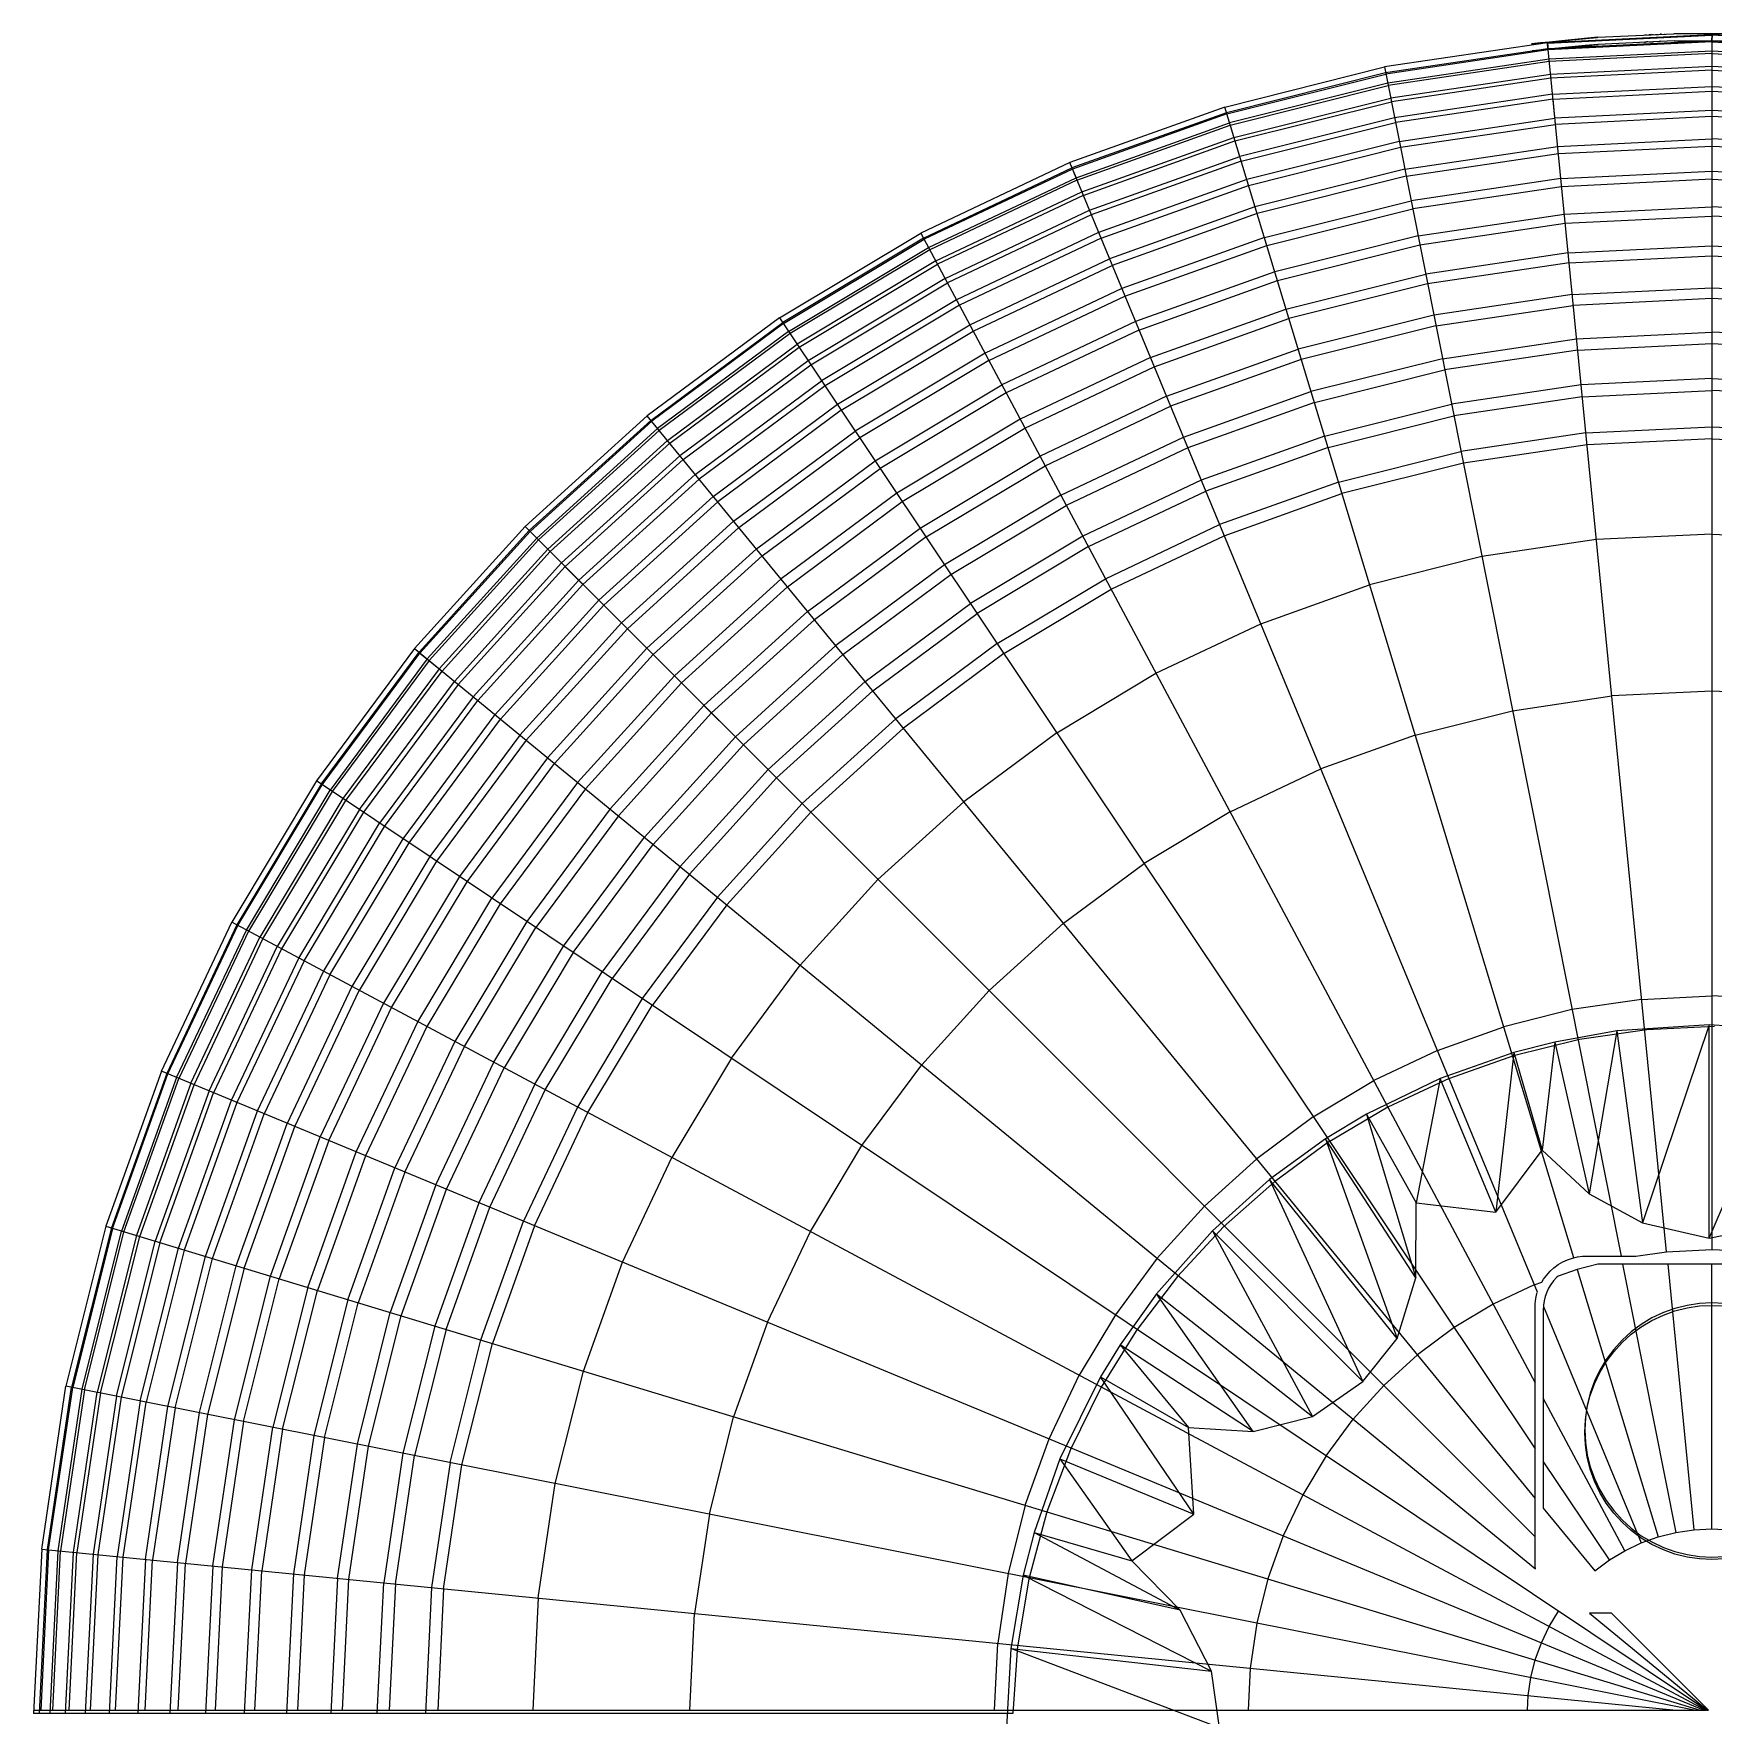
# Model space of a CAD drawing. Header units: inches. Extents: x 0 to 54693, y 0 to 31146.
# Drawn here: x 50840.9 to 50960.4, y 8078.2 to 8197.9 of the extents above; entities that cross this region are included whole.
import ezdxf

# ---------------------------------------------------------------- set-up
doc = ezdxf.new("R2010")
doc.units = ezdxf.units.IN
doc.header["$MEASUREMENT"] = 0
doc.layers.add('Added', color=3, linetype='Continuous')

msp = doc.modelspace()

# ---------------------------------------------------------------- linework, layer by layer
at = {"layer": 'Added', "linetype": 'Continuous', "lineweight": -2, "ltscale": 0.18}
for p, q in [((50948.62, 8197.2), (50937.03, 8195.48)), ((50948.66, 8196.78), (50937.11, 8195.07)), ((50947.48, 8197.12), (50948.23, 8197.2)), ((50948.12, 8197.19), (50947.48, 8197.12)), ((50947.48, 8197.12), (50947.48, 8197.12)), ((50948.77, 8197.25), (50948.12, 8197.19)), ((50948.17, 8196.69), (50948.82, 8196.75)), ((50948.23, 8197.2), (50949, 8197.27)), ((50948.28, 8197.2), (50951.36, 8197.51)), ((50950.34, 8197.4), (50948.28, 8197.2)), ((50949.05, 8196.77), (50948.29, 8196.7)), ((50951.41, 8197.01), (50948.33, 8196.7)), ((50948.33, 8196.7), (50950.38, 8196.91)), ((50960.33, 8197.77), (50948.62, 8197.2)), ((50948.62, 8197.19), (50959.74, 8197.74)), ((50959.74, 8197.74), (50948.62, 8197.2)), ((50948.62, 8197.17), (50960.33, 8197.74)), ((50948.62, 8197.2), (50948.62, 8197.17)), ((50948.62, 8197.2), (50948.67, 8196.7)), ((50957.09, 8111.21), (50948.62, 8197.2)), ((50948.66, 8196.78), (50948.62, 8197.19)), ((50948.66, 8196.78), (50960.33, 8197.35)), ((50960.33, 8197.35), (50948.66, 8196.78)), ((50960.33, 8197.27), (50948.67, 8196.7)), ((50949.44, 8197.32), (50948.77, 8197.25)), ((50948.82, 8196.75), (50949.48, 8196.82)), ((50949, 8197.27), (50949.78, 8197.35)), ((50949.83, 8196.85), (50949.05, 8196.77)), ((50951.36, 8197.51), (50949.12, 8197.28)), ((50949.12, 8197.28), (50951.27, 8197.5)), ((50949.17, 8196.79), (50951.41, 8197.01)), ((50951.31, 8197), (50949.17, 8196.79)), ((50950.11, 8197.38), (50949.44, 8197.32)), ((50949.48, 8196.82), (50950.16, 8196.88)), ((50949.78, 8197.35), (50950.57, 8197.43)), ((50950.61, 8196.93), (50949.83, 8196.85)), ((50950.8, 8197.45), (50950.11, 8197.38)), ((50950.16, 8196.88), (50950.84, 8196.95)), ((50952.2, 8197.59), (50950.34, 8197.4)), ((50950.38, 8196.91), (50952.23, 8197.09)), ((50950.57, 8197.43), (50951.36, 8197.51)), ((50951.4, 8197.01), (50950.61, 8196.93)), ((50951.5, 8197.52), (50950.8, 8197.45)), ((50950.84, 8196.95), (50951.54, 8197.02)), ((50951.27, 8197.5), (50952.2, 8197.59)), ((50952.23, 8197.09), (50951.31, 8197)), ((50951.36, 8197.51), (50952.16, 8197.58)), ((50952.2, 8197.09), (50951.4, 8197.01)), ((50952.2, 8197.59), (50951.5, 8197.52)), ((50951.54, 8197.02), (50952.24, 8197.09)), ((50952.16, 8197.58), (50952.2, 8197.59)), ((50952.2, 8197.59), (50957.62, 8197.85)), ((50952.2, 8197.59), (50952.2, 8197.59)), ((50952.2, 8197.59), (50952.2, 8197.59)), ((50952.2, 8197.59), (50952.2, 8197.59)), ((50952.23, 8197.09), (50952.2, 8197.09)), ((50957.63, 8197.35), (50952.23, 8197.09)), ((50952.24, 8197.09), (50952.23, 8197.09)), ((50952.23, 8197.09), (50952.24, 8197.09)), ((50955.51, 8197.75), (50955.5, 8197.75)), ((50955.5, 8197.75), (50955.5, 8197.75)), ((50955.53, 8197.25), (50955.52, 8197.25)), ((50955.54, 8197.25), (50955.55, 8197.25)), ((50955.57, 8197.75), (50955.55, 8197.75)), ((50955.57, 8197.25), (50955.55, 8197.25)), ((50955.67, 8197.76), (50955.57, 8197.75)), ((50955.57, 8197.25), (50955.59, 8197.25)), ((50955.62, 8197.25), (50955.59, 8197.25)), ((50955.6, 8197.75), (50955.63, 8197.76)), ((50955.69, 8197.26), (50955.62, 8197.25)), ((50955.77, 8197.26), (50955.73, 8197.26)), ((50955.91, 8197.77), (50955.85, 8197.77)), ((50955.87, 8197.27), (50955.93, 8197.27)), ((50956.03, 8197.78), (50955.91, 8197.77)), ((50955.99, 8197.27), (50956.05, 8197.28)), ((50956.05, 8197.28), (50956.12, 8197.28)), ((50956.1, 8197.78), (50956.17, 8197.78)), ((50956.19, 8197.28), (50956.12, 8197.28)), ((50956.32, 8197.79), (50956.4, 8197.79)), ((50956.4, 8197.79), (50956.48, 8197.8)), ((50956.67, 8197.31), (50956.58, 8197.3)), ((50956.74, 8197.81), (50956.65, 8197.81)), ((50956.92, 8197.82), (50957.01, 8197.82)), ((50963.04, 8197.85), (50957.62, 8197.85)), ((50957.63, 8197.35), (50963.03, 8197.35)), ((50959.82, 8197.75), (50959.74, 8197.74)), ((50959.74, 8197.74), (50959.82, 8197.74)), ((50959.82, 8197.74), (50959.87, 8197.75)), ((50959.87, 8197.75), (50959.82, 8197.75)), ((50959.87, 8197.75), (50960.33, 8197.77)), ((50960.33, 8197.77), (50959.87, 8197.75)), ((50960.34, 8197.76), (50960.33, 8197.77)), ((50960.33, 8197.77), (50960.63, 8197.75)), ((50960.33, 8197.77), (50960.34, 8197.76)), ((50960.33, 8197.77), (50960.33, 8197.77)), ((50960.33, 8197.77), (50960.34, 8197.77)), ((50960.34, 8197.77), (50960.33, 8197.77)), ((50960.33, 8197.77), (50960.33, 8197.77)), ((50960.33, 8197.74), (50960.33, 8197.77)), ((50960.33, 8197.77), (50960.34, 8197.77)), ((50960.34, 8197.77), (50960.33, 8197.77)), ((50960.33, 8197.77), (50960.33, 8111.37)), ((50972.03, 8197.2), (50960.33, 8197.77)), ((50960.33, 8197.77), (50960.33, 8197.77)), ((50960.33, 8197.77), (50960.33, 8197.77)), ((50960.33, 8197.77), (50972.03, 8197.19)), ((50960.33, 8197.77), (50960.33, 8197.77)), ((50960.33, 8197.35), (50960.34, 8197.76)), ((50960.34, 8197.76), (50960.33, 8197.35)), ((50960.33, 8197.35), (50971.99, 8196.78)), ((50960.33, 8197.27), (50971.98, 8196.7)), ((50960.34, 8197.77), (50960.34, 8197.77)), ((50960.34, 8197.77), (50960.34, 8197.77)), ((50960.34, 8197.77), (50960.34, 8197.77)), ((50960.34, 8197.77), (50960.34, 8197.77)), ((50948.67, 8196.7), (50937.13, 8194.98)), ((50948.74, 8196.03), (50937.26, 8194.33)), ((50948.75, 8195.86), (50937.29, 8194.16)), ((50948.29, 8196.7), (50947.54, 8196.63)), ((50947.54, 8196.62), (50948.17, 8196.69)), ((50947.54, 8196.63), (50947.54, 8196.62)), ((50960.33, 8196.6), (50948.74, 8196.03)), ((50960.33, 8196.43), (50948.75, 8195.86)), ((50971.92, 8196.03), (50960.33, 8196.6)), ((50960.33, 8196.43), (50971.9, 8195.86)), ((50925.66, 8192.63), (50937.03, 8195.48)), ((50937.11, 8195.07), (50925.78, 8192.23)), ((50925.81, 8192.15), (50937.13, 8194.98)), ((50937.26, 8194.33), (50926, 8191.51)), ((50937.03, 8195.48), (50953.86, 8110.89)), ((50948.84, 8194.94), (50937.47, 8193.26)), ((50948.87, 8194.69), (50937.52, 8193)), ((50960.33, 8195.51), (50948.84, 8194.94)), ((50960.33, 8195.25), (50948.87, 8194.69)), ((50971.81, 8194.94), (50960.33, 8195.51)), ((50960.33, 8195.25), (50971.79, 8194.69)), ((50926.05, 8191.34), (50937.29, 8194.16)), ((50926.32, 8190.46), (50937.47, 8193.26)), ((50948.98, 8193.54), (50937.75, 8191.87)), ((50949.02, 8193.2), (50937.81, 8191.54)), ((50948.98, 8193.54), (50960.33, 8194.1)), ((50949.02, 8193.2), (50960.33, 8193.75)), ((50949.19, 8191.4), (50949.02, 8193.2)), ((50960.33, 8194.1), (50971.67, 8193.54)), ((50960.33, 8193.75), (50971.64, 8193.2)), ((50925.66, 8192.63), (50914.63, 8188.68)), ((50925.78, 8192.23), (50914.79, 8188.3)), ((50925.81, 8192.15), (50914.82, 8188.22)), ((50950.49, 8110.78), (50925.66, 8192.63)), ((50926.39, 8190.22), (50937.52, 8193)), ((50960.33, 8192.38), (50949.15, 8191.83)), ((50960.33, 8191.95), (50949.19, 8191.4)), ((50971.5, 8191.83), (50960.33, 8192.38)), ((50971.46, 8191.4), (50960.33, 8191.95)), ((50915.08, 8187.6), (50926, 8191.51)), ((50915.14, 8187.44), (50926.05, 8191.34)), ((50937.75, 8191.87), (50926.73, 8189.11)), ((50926.83, 8188.78), (50937.81, 8191.54)), ((50938.08, 8190.19), (50949.15, 8191.83)), ((50938.17, 8189.77), (50949.19, 8191.4)), ((50915.49, 8186.59), (50926.32, 8190.46)), ((50915.59, 8186.35), (50926.39, 8190.22)), ((50938.08, 8190.19), (50927.23, 8187.47)), ((50927.35, 8187.06), (50938.17, 8189.77)), ((50938.48, 8188.21), (50949.35, 8189.82)), ((50949.35, 8189.82), (50960.33, 8190.36)), ((50949.4, 8189.32), (50960.33, 8189.85)), ((50971.31, 8189.82), (50960.33, 8190.36)), ((50960.33, 8189.85), (50971.26, 8189.32)), ((50914.63, 8188.68), (50904.03, 8183.67)), ((50947.91, 8108.33), (50914.63, 8188.68)), ((50916.03, 8185.29), (50926.73, 8189.11)), ((50926.83, 8188.78), (50916.17, 8184.97)), ((50938.58, 8187.71), (50949.4, 8189.32)), ((50904.23, 8183.3), (50914.79, 8188.3)), ((50914.82, 8188.22), (50904.27, 8183.23)), ((50904.59, 8182.64), (50915.08, 8187.6)), ((50915.14, 8187.44), (50904.67, 8182.48)), ((50914.79, 8188.3), (50915.08, 8187.6)), ((50927.23, 8187.47), (50916.69, 8183.7)), ((50938.48, 8188.21), (50927.81, 8185.54)), ((50938.58, 8187.71), (50927.96, 8185.05)), ((50949.57, 8187.54), (50938.92, 8185.96)), ((50949.57, 8187.54), (50960.33, 8188.07)), ((50960.33, 8187.49), (50949.63, 8186.96)), ((50960.33, 8188.07), (50971.08, 8187.54)), ((50960.33, 8187.49), (50971.02, 8186.96)), ((50905.1, 8181.68), (50915.49, 8186.59)), ((50915.59, 8186.35), (50905.22, 8181.45)), ((50916.86, 8183.3), (50927.35, 8187.06)), ((50928.48, 8183.35), (50938.92, 8185.96)), ((50949.63, 8186.96), (50939.04, 8185.39)), ((50905.77, 8180.43), (50916.03, 8185.29)), ((50916.17, 8184.97), (50905.93, 8180.13)), ((50927.81, 8185.54), (50917.46, 8181.84)), ((50927.96, 8185.05), (50917.66, 8181.37)), ((50928.65, 8182.79), (50939.04, 8185.39)), ((50939.42, 8183.47), (50949.82, 8185.01)), ((50949.82, 8185.01), (50960.33, 8185.53)), ((50949.89, 8184.36), (50960.33, 8184.88)), ((50970.83, 8185.01), (50960.33, 8185.53)), ((50970.77, 8184.36), (50960.33, 8184.88)), ((50893.98, 8177.64), (50904.03, 8183.67)), ((50904.03, 8183.67), (50947.75, 8101.88)), ((50916.69, 8183.7), (50906.58, 8178.91)), ((50939.55, 8182.83), (50949.89, 8184.36)), ((50904.23, 8183.3), (50894.21, 8177.3)), ((50894.26, 8177.23), (50904.27, 8183.23)), ((50894.63, 8176.67), (50904.59, 8182.64)), ((50904.67, 8182.48), (50894.73, 8176.53)), ((50916.86, 8183.3), (50906.78, 8178.54)), ((50928.48, 8183.35), (50918.34, 8179.72)), ((50918.56, 8179.18), (50928.65, 8182.79)), ((50939.42, 8183.47), (50929.22, 8180.91)), ((50929.41, 8180.29), (50939.55, 8182.83)), ((50950.09, 8182.25), (50960.33, 8182.76)), ((50960.33, 8182.76), (50970.56, 8182.25)), ((50905.1, 8181.68), (50895.24, 8175.76)), ((50895.38, 8175.55), (50905.22, 8181.45)), ((50907.53, 8177.14), (50917.46, 8181.84)), ((50907.77, 8176.69), (50917.66, 8181.37)), ((50950.09, 8182.25), (50939.96, 8180.75)), ((50950.16, 8181.54), (50940.1, 8180.05)), ((50950.16, 8181.54), (50960.33, 8182.04)), ((50960.33, 8182.04), (50970.49, 8181.54)), ((50905.77, 8180.43), (50896.02, 8174.59)), ((50896.21, 8174.3), (50905.93, 8180.13)), ((50929.22, 8180.91), (50919.31, 8177.37)), ((50919.56, 8176.77), (50929.41, 8180.29)), ((50930.02, 8178.26), (50939.96, 8180.75)), ((50940.1, 8180.05), (50930.23, 8177.58)), ((50906.58, 8178.91), (50896.98, 8173.16)), ((50918.34, 8179.72), (50908.61, 8175.12)), ((50908.88, 8174.6), (50918.56, 8179.18)), ((50950.39, 8179.29), (50940.54, 8177.83)), ((50950.39, 8179.29), (50960.33, 8179.78)), ((50960.33, 8179.01), (50950.46, 8178.52)), ((50960.33, 8179.78), (50970.27, 8179.29)), ((50970.19, 8178.52), (50960.33, 8179.01)), ((50893.98, 8177.64), (50884.57, 8170.66)), ((50893.98, 8177.64), (50947.75, 8097.18)), ((50906.78, 8178.54), (50897.22, 8172.8)), ((50920.37, 8174.81), (50930.02, 8178.26)), ((50920.65, 8174.15), (50930.23, 8177.58)), ((50940.54, 8177.83), (50930.89, 8175.41)), ((50940.69, 8177.08), (50950.46, 8178.52)), ((50884.83, 8170.34), (50894.21, 8177.3)), ((50894.26, 8177.23), (50884.89, 8170.28)), ((50894.63, 8176.67), (50885.31, 8169.76)), ((50894.73, 8176.53), (50885.42, 8169.62)), ((50898.1, 8171.49), (50907.53, 8177.14)), ((50898.38, 8171.06), (50907.77, 8176.69)), ((50919.31, 8177.37), (50909.8, 8172.87)), ((50919.56, 8176.77), (50910.11, 8172.3)), ((50940.69, 8177.08), (50931.11, 8174.68)), ((50950.7, 8176.15), (50960.33, 8176.62)), ((50969.96, 8176.15), (50960.33, 8176.62)), ((50886.01, 8168.92), (50895.24, 8175.76)), ((50886.17, 8168.72), (50895.38, 8175.55)), ((50921.51, 8172.06), (50930.89, 8175.41)), ((50941.16, 8174.73), (50950.7, 8176.15)), ((50950.78, 8175.34), (50941.31, 8173.94)), ((50950.78, 8175.34), (50960.33, 8175.81)), ((50960.33, 8175.81), (50969.88, 8175.34)), ((50896.02, 8174.59), (50886.9, 8167.82)), ((50887.12, 8167.56), (50896.21, 8174.3)), ((50908.61, 8175.12), (50899.37, 8169.58)), ((50908.88, 8174.6), (50899.7, 8169.1)), ((50920.37, 8174.81), (50911.11, 8170.43)), ((50911.45, 8169.8), (50920.65, 8174.15)), ((50931.11, 8174.68), (50921.81, 8171.35)), ((50941.16, 8174.73), (50931.8, 8172.39)), ((50887.99, 8166.49), (50896.98, 8173.16)), ((50897.22, 8172.8), (50888.26, 8166.16)), ((50900.78, 8167.47), (50909.8, 8172.87)), ((50932.04, 8171.61), (50941.31, 8173.94)), ((50951.02, 8172.86), (50941.8, 8171.49)), ((50960.33, 8173.32), (50951.02, 8172.86)), ((50960.33, 8173.32), (50969.64, 8172.86)), ((50910.11, 8172.3), (50901.15, 8166.92)), ((50921.51, 8172.06), (50912.52, 8167.8)), ((50922.72, 8169.14), (50931.8, 8172.39)), ((50932.04, 8171.61), (50923.03, 8168.39)), ((50951.1, 8172.02), (50941.97, 8170.67)), ((50951.1, 8172.02), (50960.33, 8172.48)), ((50969.55, 8172.02), (50960.33, 8172.48)), ((50884.57, 8170.66), (50875.89, 8162.79)), ((50947.75, 8093.68), (50884.57, 8170.66)), ((50889.27, 8164.94), (50898.1, 8171.49)), ((50898.38, 8171.06), (50889.59, 8164.54)), ((50911.11, 8170.43), (50902.32, 8165.16)), ((50912.88, 8167.12), (50921.81, 8171.35)), ((50932.76, 8169.23), (50941.8, 8171.49)), ((50933.01, 8168.42), (50941.97, 8170.67)), ((50884.83, 8170.34), (50876.18, 8162.5)), ((50876.24, 8162.44), (50884.89, 8170.28)), ((50885.31, 8169.76), (50876.72, 8161.96)), ((50876.84, 8161.84), (50885.42, 8169.62)), ((50890.72, 8163.17), (50899.37, 8169.58)), ((50902.72, 8164.57), (50911.45, 8169.8)), ((50932.76, 8169.23), (50923.99, 8166.09)), ((50951.36, 8169.45), (50942.47, 8168.13)), ((50951.36, 8169.45), (50960.33, 8169.89)), ((50960.33, 8169.89), (50969.3, 8169.45)), ((50886.01, 8168.92), (50877.49, 8161.19)), ((50877.67, 8161.01), (50886.17, 8168.72)), ((50891.09, 8162.72), (50899.7, 8169.1)), ((50914, 8165.02), (50922.72, 8169.14)), ((50923.03, 8168.39), (50914.39, 8164.3)), ((50933.01, 8168.42), (50924.31, 8165.31)), ((50933.76, 8165.95), (50942.47, 8168.13)), ((50951.44, 8168.6), (50942.64, 8167.29)), ((50960.33, 8169.04), (50951.44, 8168.6)), ((50960.33, 8169.04), (50969.22, 8168.6)), ((50886.9, 8167.82), (50878.48, 8160.2)), ((50878.73, 8159.95), (50887.12, 8167.56)), ((50892.34, 8161.2), (50900.78, 8167.47)), ((50892.75, 8160.7), (50901.15, 8166.92)), ((50903.98, 8162.68), (50912.52, 8167.8)), ((50904.41, 8162.05), (50912.88, 8167.12)), ((50942.64, 8167.29), (50934, 8165.13)), ((50879.7, 8158.98), (50887.99, 8166.49)), ((50888.26, 8166.16), (50880, 8158.68)), ((50923.99, 8166.09), (50915.56, 8162.1)), ((50933.76, 8165.95), (50925.3, 8162.93)), ((50889.27, 8164.94), (50881.13, 8157.56)), ((50889.59, 8164.54), (50881.48, 8157.2)), ((50902.32, 8165.16), (50894.1, 8159.06)), ((50894.55, 8158.5), (50902.72, 8164.57)), ((50914, 8165.02), (50905.73, 8160.06)), ((50915.96, 8161.36), (50924.31, 8165.31)), ((50925.62, 8162.13), (50934, 8165.13)), ((50906.18, 8159.39), (50914.39, 8164.3)), ((50868.02, 8154.11), (50875.89, 8162.79)), ((50876.18, 8162.5), (50868.34, 8153.85)), ((50868.4, 8153.79), (50876.24, 8162.44)), ((50875.89, 8162.79), (50877.67, 8161.01)), ((50876.18, 8162.5), (50876.72, 8161.96)), ((50882.74, 8155.94), (50890.72, 8163.17)), ((50891.09, 8162.72), (50883.16, 8155.52)), ((50895.98, 8156.75), (50903.98, 8162.68)), ((50904.41, 8162.05), (50896.47, 8156.16)), ((50915.56, 8162.1), (50907.57, 8157.31)), ((50917.18, 8159.08), (50925.3, 8162.93)), ((50917.58, 8158.33), (50925.62, 8162.13)), ((50960.33, 8162.26), (50952.1, 8161.86)), ((50960.33, 8162.26), (50968.55, 8161.86)), ((50868.92, 8153.37), (50876.72, 8161.96)), ((50876.84, 8161.84), (50869.06, 8153.26)), ((50877.49, 8161.19), (50869.77, 8152.68)), ((50877.67, 8161.01), (50869.97, 8152.51)), ((50880, 8158.68), (50877.49, 8161.19)), ((50884.54, 8154.14), (50892.34, 8161.2)), ((50915.96, 8161.36), (50908.04, 8156.61)), ((50952.1, 8161.86), (50943.96, 8160.65)), ((50870.86, 8151.78), (50878.48, 8160.2)), ((50871.12, 8151.56), (50878.73, 8159.95)), ((50878.48, 8160.2), (50881.48, 8157.2)), ((50892.75, 8160.7), (50885, 8153.68)), ((50905.73, 8160.06), (50897.99, 8154.32)), ((50943.96, 8160.65), (50935.97, 8158.65)), ((50872.19, 8150.69), (50879.7, 8158.98)), ((50880, 8158.68), (50872.52, 8150.42)), ((50886.5, 8152.18), (50894.1, 8159.06)), ((50894.55, 8158.5), (50887.01, 8151.67)), ((50898.5, 8153.69), (50906.18, 8159.39)), ((50909.47, 8154.47), (50917.18, 8159.08)), ((50928.22, 8155.88), (50935.97, 8158.65)), ((50873.74, 8149.41), (50881.13, 8157.56)), ((50885, 8153.68), (50881.13, 8157.56)), ((50900.08, 8151.76), (50907.57, 8157.31)), ((50909.95, 8153.75), (50917.58, 8158.33)), ((50881.48, 8157.2), (50874.14, 8149.09)), ((50895.98, 8156.75), (50888.61, 8150.07)), ((50896.47, 8156.16), (50889.15, 8149.53)), ((50900.62, 8151.11), (50908.04, 8156.61)), ((50882.74, 8155.94), (50875.51, 8147.96)), ((50883.16, 8155.52), (50875.96, 8147.59)), ((50920.77, 8152.36), (50928.22, 8155.88)), ((50868.02, 8154.11), (50861.04, 8144.7)), ((50861.38, 8144.47), (50868.34, 8153.85)), ((50861.45, 8144.42), (50868.4, 8153.79)), ((50868.02, 8154.11), (50868.34, 8153.85)), ((50868.02, 8154.11), (50947.78, 8088.65)), ((50868.4, 8153.79), (50869.97, 8152.51)), ((50877.48, 8146.35), (50884.54, 8154.14)), ((50885, 8153.68), (50877.98, 8145.93)), ((50884.54, 8154.14), (50887.01, 8151.67)), ((50890.84, 8147.84), (50897.99, 8154.32)), ((50898.5, 8153.69), (50891.41, 8147.27)), ((50909.47, 8154.47), (50902.26, 8149.11)), ((50909.95, 8153.75), (50902.8, 8148.45)), ((50868.92, 8153.37), (50862.01, 8144.05)), ((50869.06, 8153.26), (50862.15, 8143.95)), ((50869.77, 8152.68), (50862.92, 8143.44)), ((50863.13, 8143.3), (50869.97, 8152.51)), ((50864.09, 8142.66), (50870.86, 8151.78)), ((50871.12, 8151.56), (50864.38, 8142.47)), ((50886.5, 8152.18), (50879.62, 8144.59)), ((50887.01, 8151.67), (50880.18, 8144.13)), ((50893.77, 8144.91), (50886.5, 8152.18)), ((50893.18, 8145.5), (50900.08, 8151.76)), ((50913.71, 8148.12), (50920.77, 8152.36)), ((50872.19, 8150.69), (50865.52, 8141.7)), ((50865.88, 8141.46), (50872.52, 8150.42)), ((50888.61, 8150.07), (50881.93, 8142.7)), ((50890.84, 8147.84), (50888.61, 8150.07)), ((50900.62, 8151.11), (50893.77, 8144.91)), ((50946.14, 8149.69), (50953.2, 8150.74)), ((50960.33, 8151.09), (50953.2, 8150.74)), ((50967.46, 8150.74), (50960.33, 8151.09)), ((50867.2, 8140.58), (50873.74, 8149.41)), ((50867.62, 8140.3), (50874.14, 8149.09)), ((50889.15, 8149.53), (50882.52, 8142.21)), ((50895.6, 8143.08), (50902.26, 8149.11)), ((50939.21, 8147.96), (50946.14, 8149.69)), ((50875.51, 8147.96), (50869.1, 8139.31)), ((50884.37, 8140.69), (50890.84, 8147.84)), ((50896.2, 8142.48), (50902.8, 8148.45)), ((50913.71, 8148.12), (50907.09, 8143.22)), ((50939.21, 8147.96), (50932.49, 8145.55)), ((50875.96, 8147.59), (50869.58, 8138.99)), ((50884.99, 8140.18), (50891.41, 8147.27)), ((50877.48, 8146.35), (50871.21, 8137.9)), ((50871.76, 8137.53), (50877.98, 8145.93)), ((50893.18, 8145.5), (50886.92, 8138.6)), ((50896.2, 8142.48), (50893.18, 8145.5)), ((50926.04, 8142.5), (50932.49, 8145.55)), ((50861.04, 8144.7), (50855.01, 8134.65)), ((50861.38, 8144.47), (50855.38, 8134.45)), ((50855.45, 8134.41), (50861.45, 8144.42)), ((50959.95, 8078.6), (50861.04, 8144.7)), ((50879.62, 8144.59), (50873.52, 8136.36)), ((50880.18, 8144.13), (50874.11, 8135.96)), ((50893.77, 8144.91), (50887.57, 8138.06)), ((50856.05, 8134.09), (50862.01, 8144.05)), ((50862.15, 8143.95), (50856.2, 8134.01)), ((50862.92, 8143.44), (50857.01, 8133.58)), ((50857.23, 8133.46), (50863.13, 8143.3)), ((50895.6, 8143.08), (50889.57, 8136.43)), ((50947.75, 8090.93), (50895.6, 8143.08)), ((50907.09, 8143.22), (50900.99, 8137.69)), ((50864.09, 8142.66), (50858.25, 8132.91)), ((50864.38, 8142.47), (50858.55, 8132.75)), ((50859.77, 8132.1), (50865.52, 8141.7)), ((50881.93, 8142.7), (50876, 8134.7)), ((50882.52, 8142.21), (50876.64, 8134.27)), ((50890.23, 8135.88), (50896.2, 8142.48)), ((50926.04, 8142.5), (50919.92, 8138.83)), ((50860.15, 8131.9), (50865.88, 8141.46)), ((50861.54, 8131.15), (50867.2, 8140.58)), ((50878.62, 8132.95), (50884.37, 8140.69)), ((50861.99, 8130.91), (50867.62, 8140.3)), ((50869.1, 8139.31), (50863.56, 8130.07)), ((50879.29, 8132.5), (50884.99, 8140.18)), ((50869.58, 8138.99), (50864.08, 8129.8)), ((50886.92, 8138.6), (50881.37, 8131.11)), ((50914.18, 8134.58), (50919.92, 8138.83)), ((50871.21, 8137.9), (50865.81, 8128.88)), ((50866.38, 8128.57), (50871.76, 8137.53)), ((50887.57, 8138.06), (50882.07, 8130.64)), ((50900.99, 8137.69), (50895.46, 8131.59)), ((50868.25, 8127.57), (50873.52, 8136.36)), ((50874.11, 8135.96), (50868.88, 8127.23)), ((50889.57, 8136.43), (50884.21, 8129.21)), ((50890.23, 8135.88), (50884.93, 8128.73)), ((50850, 8124.05), (50855.01, 8134.65)), ((50959.86, 8078.6), (50855.01, 8134.65)), ((50876, 8134.7), (50870.88, 8126.16)), ((50914.18, 8134.58), (50908.9, 8129.79)), ((50855.38, 8134.45), (50850.39, 8123.89)), ((50850.46, 8123.86), (50855.45, 8134.41)), ((50851.08, 8123.6), (50856.05, 8134.09)), ((50856.2, 8134.01), (50851.24, 8123.54)), ((50852.09, 8123.19), (50857.01, 8133.58)), ((50852.33, 8123.09), (50857.23, 8133.46)), ((50871.56, 8125.8), (50876.64, 8134.27)), ((50853.39, 8122.65), (50858.25, 8132.91)), ((50858.55, 8132.75), (50853.71, 8122.51)), ((50873.66, 8124.68), (50878.62, 8132.95)), ((50879.29, 8132.5), (50874.38, 8124.29)), ((50854.98, 8121.99), (50859.77, 8132.1)), ((50860.15, 8131.9), (50855.38, 8121.82)), ((50856.84, 8121.22), (50861.54, 8131.15)), ((50861.99, 8130.91), (50857.31, 8121.02)), ((50876.58, 8123.12), (50881.37, 8131.11)), ((50890.56, 8124.97), (50895.46, 8131.59)), ((50863.56, 8130.07), (50858.96, 8120.34)), ((50859.5, 8120.12), (50864.08, 8129.8)), ((50877.32, 8122.72), (50882.07, 8130.64)), ((50908.9, 8129.79), (50904.1, 8124.5)), ((50865.81, 8128.88), (50861.31, 8119.37)), ((50861.91, 8119.12), (50866.38, 8128.57)), ((50884.21, 8129.21), (50879.6, 8121.5)), ((50880.35, 8121.1), (50884.93, 8128.73)), ((50955.32, 8129.16), (50950.37, 8128.43)), ((50955.32, 8129.16), (50960.33, 8129.41)), ((50965.33, 8129.16), (50960.33, 8129.41)), ((50863.87, 8118.31), (50868.25, 8127.57)), ((50950.37, 8128.43), (50945.51, 8127.21)), ((50960.14, 8127.34), (50953.57, 8126.91)), ((50960.14, 8127.34), (50955.38, 8113.27)), ((50966.45, 8126.94), (50960.14, 8127.34)), ((50960.14, 8112.18), (50960.14, 8127.34)), ((50868.88, 8127.23), (50864.53, 8118.03)), ((50870.88, 8126.16), (50866.62, 8117.17)), ((50940.79, 8125.52), (50945.51, 8127.21)), ((50950.8, 8126.27), (50946.21, 8125.14)), ((50953.57, 8126.91), (50949.16, 8126.12)), ((50950.91, 8126.3), (50950.8, 8126.27)), ((50955.69, 8127), (50950.91, 8126.3)), ((50953.57, 8126.91), (50951.59, 8115.32)), ((50953.57, 8126.91), (50955.38, 8113.27)), ((50960.52, 8127.24), (50955.69, 8127)), ((50960.14, 8112.18), (50966.45, 8126.94)), ((50867.33, 8116.87), (50871.56, 8125.8)), ((50890.56, 8124.97), (50886.32, 8117.91)), ((50940.79, 8125.52), (50936.26, 8123.38)), ((50946.24, 8125.37), (50941, 8123.54)), ((50946.21, 8125.14), (50941.65, 8123.54)), ((50946.24, 8125.37), (50944.95, 8114.01)), ((50949.16, 8126.12), (50946.24, 8125.37)), ((50946.24, 8125.37), (50948.25, 8118.42)), ((50949.16, 8126.12), (50948.25, 8118.42)), ((50949.16, 8126.12), (50951.59, 8115.32)), ((50850, 8124.05), (50846.05, 8113.02)), ((50850.39, 8123.89), (50846.45, 8112.9)), ((50846.53, 8112.87), (50850.46, 8123.86)), ((50959.72, 8078.6), (50850, 8124.05)), ((50869.54, 8115.96), (50873.66, 8124.68)), ((50870.29, 8115.65), (50874.38, 8124.29)), ((50899.85, 8118.76), (50904.1, 8124.5)), ((50851.08, 8123.6), (50847.17, 8112.68)), ((50847.34, 8112.63), (50851.24, 8123.54)), ((50852.09, 8123.19), (50848.22, 8112.36)), ((50848.46, 8112.29), (50852.33, 8123.09)), ((50853.39, 8122.65), (50849.57, 8111.95)), ((50876.58, 8123.12), (50872.59, 8114.69)), ((50873.37, 8114.37), (50877.32, 8122.72)), ((50931.96, 8120.8), (50936.26, 8123.38)), ((50941, 8123.54), (50935.75, 8121)), ((50941.62, 8123.52), (50937.27, 8121.49)), ((50941, 8123.54), (50939.28, 8114.68)), ((50944.95, 8114.01), (50941, 8123.54)), ((50941.65, 8123.54), (50941.62, 8123.52)), ((50849.9, 8111.85), (50853.71, 8122.51)), ((50851.21, 8111.45), (50854.98, 8121.99)), ((50855.38, 8121.82), (50851.62, 8111.33)), ((50879.6, 8121.5), (50875.76, 8113.38)), ((50937.27, 8121.49), (50933.13, 8119.05)), ((50853.14, 8110.87), (50856.84, 8121.22)), ((50853.63, 8110.72), (50857.31, 8121.02)), ((50855.33, 8110.2), (50858.96, 8120.34)), ((50876.55, 8113.06), (50880.35, 8121.1)), ((50931.96, 8120.8), (50927.94, 8117.82)), ((50935.75, 8121), (50932.83, 8119.23)), ((50935.75, 8121), (50939.26, 8109.36)), ((50935.75, 8121), (50939.28, 8114.68)), ((50855.89, 8110.03), (50859.5, 8120.12)), ((50857.77, 8109.46), (50861.31, 8119.37)), ((50861.91, 8119.12), (50858.39, 8109.28)), ((50932.83, 8119.23), (50928.85, 8116.35)), ((50933.1, 8119.04), (50929.2, 8116.19)), ((50932.83, 8119.23), (50937.93, 8105.04)), ((50939.26, 8109.36), (50932.83, 8119.23)), ((50933.13, 8119.05), (50933.1, 8119.04)), ((50860.42, 8108.66), (50863.87, 8118.31)), ((50864.53, 8118.03), (50861.1, 8108.45)), ((50882.8, 8110.46), (50886.32, 8117.91)), ((50896.18, 8112.64), (50899.85, 8118.76)), ((50927.94, 8117.82), (50924.23, 8114.45)), ((50944.95, 8114.01), (50948.25, 8118.42)), ((50948.25, 8118.42), (50951.59, 8115.32)), ((50863.27, 8107.79), (50866.62, 8117.17)), ((50867.33, 8116.87), (50864.01, 8107.57)), ((50869.54, 8115.96), (50866.29, 8106.88)), ((50867.07, 8106.64), (50870.29, 8115.65)), ((50928.85, 8116.35), (50924.78, 8112.7)), ((50929.2, 8116.19), (50925.58, 8112.98)), ((50928.85, 8116.35), (50935.5, 8101.98)), ((50937.93, 8105.04), (50928.85, 8116.35)), ((50872.59, 8114.69), (50869.45, 8105.92)), ((50870.26, 8105.68), (50873.37, 8114.37)), ((50924.23, 8114.45), (50920.86, 8110.74)), ((50939.26, 8109.36), (50939.28, 8114.68)), ((50939.28, 8114.68), (50944.95, 8114.01)), ((50951.59, 8115.32), (50955.38, 8113.27)), ((50846.05, 8113.02), (50843.21, 8101.65)), ((50846.05, 8113.02), (50959.5, 8078.6)), ((50872.73, 8104.93), (50875.76, 8113.38)), ((50876.55, 8113.06), (50873.55, 8104.68)), ((50925.58, 8112.98), (50922.29, 8109.44)), ((50955.38, 8113.27), (50960.14, 8112.18)), ((50960.14, 8112.18), (50964.69, 8113.12)), ((50846.45, 8112.9), (50843.61, 8101.57)), ((50846.53, 8112.87), (50843.7, 8101.55)), ((50844.36, 8101.42), (50847.17, 8112.68)), ((50844.52, 8101.39), (50847.34, 8112.63)), ((50848.22, 8112.36), (50845.42, 8101.21)), ((50845.68, 8101.16), (50848.46, 8112.29)), ((50846.81, 8100.93), (50849.57, 8111.95)), ((50849.9, 8111.85), (50847.15, 8100.87)), ((50893.13, 8106.19), (50896.18, 8112.64)), ((50924.78, 8112.7), (50920.8, 8108.21)), ((50924.78, 8112.7), (50931.91, 8099.49)), ((50935.5, 8101.98), (50924.78, 8112.7)), ((50848.49, 8100.6), (50851.21, 8111.45)), ((50851.62, 8111.33), (50848.91, 8100.51)), ((50850.47, 8100.2), (50853.14, 8110.87)), ((50850.97, 8100.11), (50853.63, 8110.72)), ((50920.86, 8110.74), (50917.88, 8106.72)), ((50949.71, 8110.48), (50950.05, 8110.64)), ((50950.05, 8110.64), (50950.4, 8110.76)), ((50950.4, 8110.76), (50950.76, 8110.84)), ((50950.76, 8110.84), (50951.13, 8110.89)), ((50951.13, 8110.89), (50954.92, 8110.89)), ((50954.92, 8110.89), (50957.09, 8111.21)), ((50957.09, 8111.21), (50960.33, 8111.37)), ((50960.33, 8111.37), (50963.56, 8111.21)), ((50852.72, 8099.76), (50855.33, 8110.2)), ((50855.89, 8110.03), (50853.29, 8099.64)), ((50855.21, 8099.26), (50857.77, 8109.46)), ((50880.03, 8102.71), (50882.8, 8110.46)), ((50922.29, 8109.44), (50919.43, 8105.68)), ((50948.35, 8109.25), (50948.57, 8109.55)), ((50948.57, 8109.55), (50948.82, 8109.82)), ((50948.82, 8109.82), (50949.09, 8110.07)), ((50949.09, 8110.07), (50949.39, 8110.29)), ((50949.38, 8109.46), (50949.27, 8109.37)), ((50950.74, 8109.95), (50949.38, 8109.46)), ((50949.39, 8110.29), (50949.71, 8110.48)), ((50952.2, 8110.32), (50950.74, 8109.95)), ((50950.74, 8109.95), (50956.51, 8090.92)), ((50968.45, 8110.32), (50952.2, 8110.32)), ((50953.97, 8110.32), (50957.76, 8091.24)), ((50957.18, 8110.32), (50959.04, 8091.43)), ((50960.33, 8091.49), (50960.33, 8110.32)), ((50855.85, 8099.13), (50858.39, 8109.28)), ((50860.42, 8108.66), (50857.93, 8098.72)), ((50858.63, 8098.58), (50861.1, 8108.45)), ((50920.8, 8108.21), (50918.21, 8104.58)), ((50927.68, 8098.43), (50920.8, 8108.21)), ((50920.8, 8108.21), (50931.91, 8099.49)), ((50937.93, 8105.04), (50939.26, 8109.36)), ((50947.69, 8108.86), (50944.76, 8107.47)), ((50947.69, 8108.86), (50948.23, 8109.05)), ((50947.8, 8107.87), (50947.88, 8108.24)), ((50947.88, 8108.24), (50947.91, 8108.33)), ((50948.23, 8109.05), (50948.35, 8109.25)), ((50948.58, 8108.32), (50948.47, 8108.02)), ((50948.71, 8108.61), (50948.58, 8108.32)), ((50948.87, 8108.88), (50948.71, 8108.61)), ((50949.06, 8109.13), (50948.87, 8108.88)), ((50949.27, 8109.37), (50949.06, 8109.13)), ((50863.27, 8107.79), (50860.85, 8098.14)), ((50861.61, 8097.99), (50864.01, 8107.57)), ((50944.76, 8107.47), (50941.98, 8105.81)), ((50947.75, 8107.51), (50947.8, 8107.87)), ((50947.75, 8089.2), (50947.75, 8107.51)), ((50948.34, 8107.3), (50948.33, 8107.09)), ((50948.33, 8107.09), (50948.33, 8092.97)), ((50948.39, 8107.71), (50948.34, 8107.4)), ((50948.34, 8107.4), (50948.34, 8107.3)), ((50948.34, 8107.3), (50955.3, 8090.49)), ((50948.47, 8108.02), (50948.39, 8107.71)), ((50957.7, 8107.18), (50956.87, 8106.88)), ((50956.87, 8106.7), (50957.7, 8107)), ((50958.56, 8107.39), (50957.7, 8107.18)), ((50957.7, 8107), (50958.56, 8107.22)), ((50959.44, 8107.52), (50958.56, 8107.39)), ((50958.56, 8107.22), (50959.44, 8107.35)), ((50960.33, 8107.57), (50959.44, 8107.52)), ((50959.44, 8107.35), (50960.33, 8107.39)), ((50961.21, 8107.52), (50960.33, 8107.57)), ((50960.33, 8107.39), (50961.21, 8107.35)), ((50863.95, 8097.52), (50866.29, 8106.88)), ((50864.74, 8097.37), (50867.07, 8106.64)), ((50869.45, 8105.92), (50867.19, 8096.88)), ((50893.13, 8106.19), (50890.72, 8099.47)), ((50917.88, 8106.72), (50915.3, 8102.42)), ((50941.98, 8105.81), (50939.38, 8103.88)), ((50955.3, 8106.04), (50954.59, 8105.51)), ((50954.59, 8105.34), (50955.3, 8105.87)), ((50956.06, 8106.5), (50955.3, 8106.04)), ((50955.3, 8105.87), (50956.06, 8106.32)), ((50956.87, 8106.88), (50956.06, 8106.5)), ((50956.06, 8106.32), (50956.87, 8106.7)), ((50870.26, 8105.68), (50868.01, 8096.72)), ((50870.55, 8096.21), (50872.73, 8104.93)), ((50871.39, 8096.04), (50873.55, 8104.68)), ((50919.36, 8105.59), (50916.88, 8101.58)), ((50919.43, 8105.68), (50919.36, 8105.59)), ((50935.5, 8101.98), (50937.93, 8105.04)), ((50953.93, 8104.92), (50953.34, 8104.26)), ((50953.34, 8104.09), (50953.93, 8104.74)), ((50954.59, 8105.51), (50953.93, 8104.92)), ((50953.93, 8104.74), (50954.59, 8105.34)), ((50918.21, 8104.58), (50916.82, 8102.31)), ((50918.21, 8104.58), (50923.09, 8098.7)), ((50927.68, 8098.43), (50918.21, 8104.58)), ((50936.98, 8101.7), (50939.38, 8103.88)), ((50952.81, 8103.55), (50952.35, 8102.79)), ((50953.34, 8104.26), (50952.81, 8103.55)), ((50952.81, 8103.37), (50953.34, 8104.09)), ((50878.03, 8094.72), (50880.03, 8102.71)), ((50913.16, 8097.89), (50915.3, 8102.42)), ((50916.82, 8102.31), (50913.94, 8096.48)), ((50916.82, 8102.31), (50923.09, 8098.7)), ((50923.47, 8092.53), (50916.82, 8102.31)), ((50952.35, 8102.79), (50951.97, 8101.99)), ((50951.97, 8101.81), (50952.35, 8102.61)), ((50952.35, 8102.61), (50952.81, 8103.37)), ((50841.49, 8090.06), (50843.21, 8101.65)), ((50841.9, 8090.02), (50843.61, 8101.57)), ((50841.98, 8090.01), (50843.7, 8101.55)), ((50842.65, 8089.94), (50844.36, 8101.42)), ((50844.52, 8101.39), (50842.82, 8089.93)), ((50959.07, 8078.6), (50843.21, 8101.65)), ((50843.74, 8089.84), (50845.42, 8101.21)), ((50845.68, 8101.16), (50843.99, 8089.81)), ((50916.82, 8101.48), (50914.69, 8097.14)), ((50916.88, 8101.58), (50916.82, 8101.48)), ((50931.91, 8099.49), (50935.5, 8101.98)), ((50934.8, 8099.3), (50936.98, 8101.7)), ((50951.67, 8101.15), (50951.46, 8100.29)), ((50951.97, 8101.99), (50951.67, 8101.15)), ((50951.67, 8100.98), (50951.97, 8101.81)), ((50846.81, 8100.93), (50845.14, 8089.7)), ((50847.15, 8100.87), (50845.48, 8089.66)), ((50848.49, 8100.6), (50846.85, 8089.53)), ((50847.28, 8089.49), (50848.91, 8100.51)), ((50848.86, 8089.33), (50850.47, 8100.2)), ((50850.97, 8100.11), (50849.36, 8089.28)), ((50954.13, 8089.94), (50948.33, 8100.8)), ((50951.46, 8100.29), (50951.33, 8099.41)), ((50951.33, 8099.24), (50951.46, 8100.12)), ((50951.46, 8100.12), (50951.67, 8100.98)), ((50851.14, 8089.11), (50852.72, 8099.76)), ((50853.29, 8099.64), (50851.72, 8089.05)), ((50853.67, 8088.86), (50855.21, 8099.26)), ((50855.85, 8099.13), (50854.32, 8088.79)), ((50856.43, 8088.59), (50857.93, 8098.72)), ((50888.99, 8092.54), (50890.72, 8099.47)), ((50923.47, 8092.53), (50923.09, 8098.7)), ((50923.09, 8098.7), (50927.68, 8098.43)), ((50927.68, 8098.43), (50931.91, 8099.49)), ((50932.87, 8096.7), (50934.8, 8099.3)), ((50951.33, 8099.41), (50951.28, 8098.53)), ((50951.28, 8098.35), (50951.33, 8099.24)), ((50858.63, 8098.58), (50857.14, 8088.52)), ((50860.85, 8098.14), (50859.39, 8088.29)), ((50861.61, 8097.99), (50860.16, 8088.22)), ((50862.53, 8087.98), (50863.95, 8097.52)), ((50911.47, 8093.17), (50913.16, 8097.89)), ((50951.28, 8098.53), (50951.33, 8097.64)), ((50951.33, 8097.47), (50951.28, 8098.35)), ((50951.33, 8097.64), (50951.46, 8096.76)), ((50951.46, 8096.59), (50951.33, 8097.47)), ((50863.34, 8087.91), (50864.74, 8097.37)), ((50867.19, 8096.88), (50865.82, 8087.66)), ((50866.66, 8087.58), (50868.01, 8096.72)), ((50913.94, 8096.48), (50912.11, 8091.24)), ((50914.69, 8097.14), (50913.01, 8092.71)), ((50913.94, 8096.48), (50919.06, 8089.23)), ((50913.94, 8096.48), (50923.47, 8092.53)), ((50932.87, 8096.7), (50931.21, 8093.92)), ((50953.03, 8089.28), (50948.33, 8096.31)), ((50951.46, 8096.76), (50951.67, 8095.9)), ((50951.67, 8095.73), (50951.46, 8096.59)), ((50870.55, 8096.21), (50869.23, 8087.33)), ((50870.08, 8087.24), (50871.39, 8096.04)), ((50951.67, 8095.9), (50951.97, 8095.07)), ((50951.97, 8094.89), (50951.67, 8095.73)), ((50951.97, 8095.07), (50952.35, 8094.27)), ((50876.82, 8086.58), (50878.03, 8094.72)), ((50931.21, 8093.92), (50929.82, 8090.99)), ((50952.35, 8094.09), (50951.97, 8094.89)), ((50952.35, 8094.27), (50952.81, 8093.51)), ((50952.81, 8093.33), (50952.35, 8094.09)), ((50911.47, 8093.17), (50910.25, 8088.31)), ((50913.01, 8092.71), (50912.98, 8092.61)), ((50948.33, 8092.97), (50951.99, 8088.51)), ((50952.81, 8093.51), (50953.34, 8092.79)), ((50953.34, 8092.62), (50952.81, 8093.33)), ((50953.34, 8092.79), (50953.93, 8092.14)), ((50888.99, 8092.54), (50887.94, 8085.48)), ((50912.98, 8092.61), (50911.74, 8088.02)), ((50919.06, 8089.23), (50923.47, 8092.53)), ((50953.93, 8091.96), (50953.34, 8092.62)), ((50953.93, 8092.14), (50954.59, 8091.54)), ((50954.59, 8091.37), (50953.93, 8091.96)), ((50954.59, 8091.54), (50955.3, 8091.01)), ((50959.04, 8091.43), (50960.33, 8091.49)), ((50960.33, 8091.49), (50961.62, 8091.43)), ((50912.11, 8091.24), (50911.32, 8088.19)), ((50912.11, 8091.24), (50922.49, 8085.71)), ((50912.11, 8091.24), (50919.06, 8089.23)), ((50929.82, 8090.99), (50928.73, 8087.94)), ((50954.13, 8089.94), (50955.3, 8090.49)), ((50955.3, 8090.84), (50954.59, 8091.37)), ((50955.3, 8091.01), (50956.06, 8090.56)), ((50955.3, 8090.49), (50956.51, 8090.92)), ((50956.06, 8090.38), (50955.3, 8090.84)), ((50956.06, 8090.56), (50956.87, 8090.18)), ((50956.87, 8090), (50956.06, 8090.38)), ((50956.51, 8090.92), (50957.76, 8091.24)), ((50957.76, 8091.24), (50959.04, 8091.43)), ((50841.49, 8090.06), (50840.91, 8078.35)), ((50841.33, 8078.35), (50841.9, 8090.02)), ((50841.98, 8090.01), (50841.42, 8078.6)), ((50841.49, 8090.06), (50957.79, 8078.6)), ((50842.08, 8078.35), (50842.65, 8089.94)), ((50842.27, 8078.6), (50842.82, 8089.93)), ((50843.17, 8078.35), (50843.74, 8089.84)), ((50843.44, 8078.6), (50843.99, 8089.81)), ((50845.14, 8089.7), (50844.58, 8078.35)), ((50845.48, 8089.66), (50844.94, 8078.6)), ((50846.3, 8078.35), (50846.85, 8089.53)), ((50846.74, 8078.6), (50847.28, 8089.49)), ((50848.86, 8089.33), (50848.32, 8078.35)), ((50848.84, 8078.6), (50849.36, 8089.28)), ((50851.14, 8089.11), (50850.61, 8078.35)), ((50851.2, 8078.6), (50851.72, 8089.05)), ((50922.49, 8085.71), (50919.06, 8089.23)), ((50947.76, 8088.84), (50947.75, 8089.2)), ((50951.99, 8088.51), (50953.03, 8089.28)), ((50953.03, 8089.28), (50954.13, 8089.94)), ((50956.87, 8090.18), (50957.7, 8089.88)), ((50957.7, 8089.7), (50956.87, 8090)), ((50957.7, 8089.88), (50958.56, 8089.66)), ((50958.56, 8089.49), (50957.7, 8089.7)), ((50958.56, 8089.66), (50959.44, 8089.53)), ((50959.44, 8089.36), (50958.56, 8089.49)), ((50959.44, 8089.53), (50960.33, 8089.49)), ((50960.33, 8089.32), (50959.44, 8089.36)), ((50960.33, 8089.49), (50961.21, 8089.53)), ((50961.21, 8089.36), (50960.33, 8089.32)), ((50853.67, 8088.86), (50853.15, 8078.35)), ((50854.32, 8088.79), (50853.82, 8078.6)), ((50855.92, 8078.35), (50856.43, 8088.59)), ((50856.65, 8078.6), (50857.14, 8088.52)), ((50859.39, 8088.29), (50858.9, 8078.35)), ((50860.16, 8088.22), (50859.68, 8078.6)), ((50862.53, 8087.98), (50862.06, 8078.35)), ((50862.88, 8078.6), (50863.34, 8087.91)), ((50910.25, 8088.31), (50909.52, 8083.36)), ((50911.32, 8088.19), (50910.45, 8082.99)), ((50911.72, 8087.94), (50910.93, 8083.22)), ((50911.32, 8088.19), (50924.71, 8081.37)), ((50922.49, 8085.71), (50911.32, 8088.19)), ((50911.74, 8088.02), (50911.72, 8087.94)), ((50928.73, 8087.94), (50927.94, 8084.79)), ((50947.78, 8088.65), (50947.76, 8088.84)), ((50865.36, 8078.35), (50865.82, 8087.66)), ((50866.66, 8087.58), (50866.22, 8078.6)), ((50869.23, 8087.33), (50868.79, 8078.35)), ((50870.08, 8087.24), (50869.66, 8078.6)), ((50876.82, 8086.58), (50876.43, 8078.6)), ((50887.6, 8078.6), (50887.94, 8085.48)), ((50924.71, 8081.37), (50922.49, 8085.71)), ((50948.74, 8084.55), (50949.4, 8085.65)), ((50953.18, 8085.5), (50951.62, 8085.5)), ((50951.62, 8085.5), (50960.02, 8078.6)), ((50960.08, 8078.6), (50953.18, 8085.5)), ((50927.94, 8084.79), (50927.47, 8081.59)), ((50948.19, 8083.38), (50948.74, 8084.55)), ((50909.28, 8078.6), (50909.52, 8083.36)), ((50910.92, 8083.18), (50910.58, 8078.35)), ((50910.93, 8083.22), (50910.92, 8083.18)), ((50947.76, 8082.17), (50948.19, 8083.38)), ((50910.45, 8082.99), (50910.14, 8077.34)), ((50910.45, 8082.99), (50924.71, 8081.37)), ((50925.3, 8077.34), (50910.45, 8082.99)), ((50947.44, 8080.92), (50947.76, 8082.17)), ((50925.3, 8077.34), (50924.71, 8081.37)), ((50927.47, 8081.59), (50927.32, 8078.6)), ((50947.25, 8079.64), (50947.44, 8080.92)), ((50947.2, 8078.6), (50947.25, 8079.64)), ((50910.58, 8078.35), (50840.91, 8078.35)), ((50840.92, 8078.6), (50959.5, 8078.6)), ((50959.5, 8078.6), (50959.72, 8078.6)), ((50959.72, 8078.6), (50959.95, 8078.6)), ((50960.02, 8078.6), (50960.08, 8078.6))]:
    msp.add_line(p, q, dxfattribs=at)

doc.saveas('drawing.dxf')
